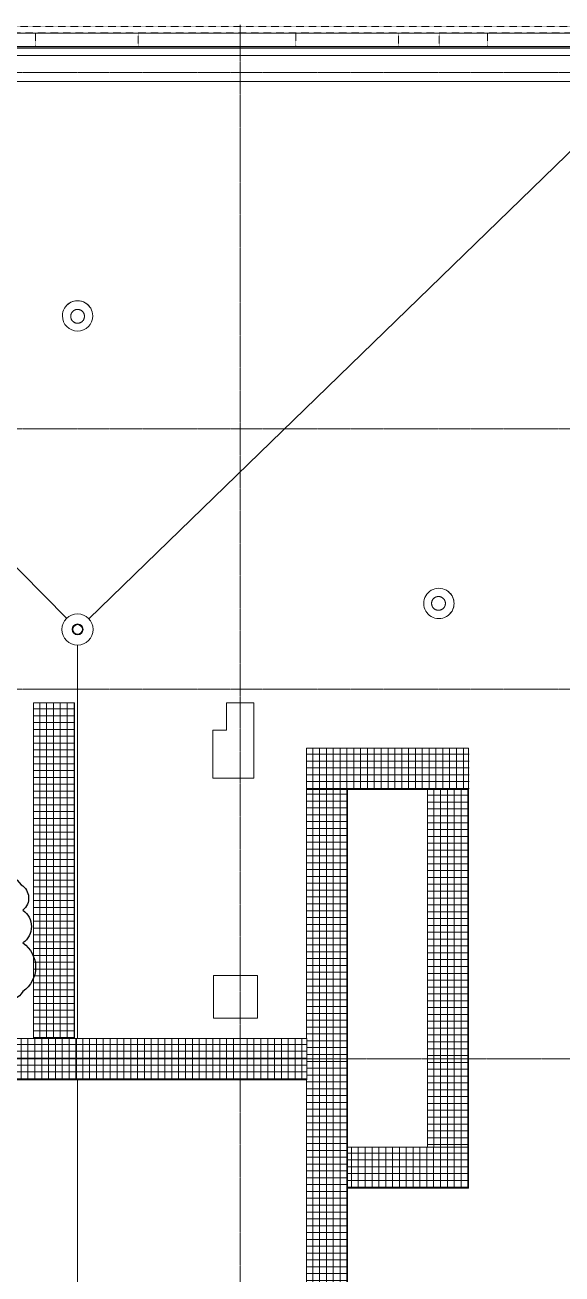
# Model space of a CAD drawing. Header units: millimetres. Extents: x -60946 to 138510, y -262288 to 24501.
# Drawn here: x -12334 to -4492, y -244050 to -225813 of the extents above; entities that cross this region are included whole.
import ezdxf

# ---------------------------------------------------------------- set-up
doc = ezdxf.new("R2010")
doc.units = ezdxf.units.MM
doc.linetypes.add('ADSK_Линия сетки', pattern=[25, 20, -2.5, 0, -2.5])
doc.linetypes.add('ADSK_Невидимые', pattern=[5, 3, -2])
doc.layers.add('2)Тип-4', color=7, linetype='Continuous', lineweight=30, true_color=0x0080c0)
for name, color, linetype, lineweight in [('Обобщенные модели', 7, 'ADSK_Невидимые', 18), ('Оборудование', 7, 'Continuous', 18), ('Оси', 7, 'Continuous', 9), ('Панели витража', 7, 'Continuous', 9), ('Перекрытие', 7, 'Continuous', 18), ('Стены внутренние', 7, 'Continuous', 18), ('Стены наружные', 7, 'Continuous', 18)]:
    doc.layers.add(name, color=color, linetype=linetype, lineweight=lineweight)

# ---------------------------------------------------------------- blocks, each defined once
blk = doc.blocks.new('Системная панель - 1_Стемалит RAL 7016-1458621-Маркировочный 5-й')
at = {"layer": 'Панели витража', "lineweight": 18}
for p, q in [((8560, 2.5), (-8560, 2.5)), ((-8560, 2.5), (-8560, -2.5)), ((8560, -2.5), (8560, 2.5)), ((-8560, -2.5), (8560, -2.5))]:
    blk.add_line(p, q, dxfattribs=at)
blk = doc.blocks.new('Системная панель - 1_Алюминиевая панель RAL 1013-1243350-Маркировочный 5-й')
at = {"layer": 'Панели витража', "true_color": 0x808080}
h = blk.add_hatch(dxfattribs=at)
h.set_pattern_fill('FP_13', color=8, style=0, pattern_type=2)
h.set_pattern_definition([(270, (0, 0), (150, 9e-15), [])])
h.paths.add_polyline_path([(-6565, -2), (8479, -2), (8481, 0), (8481, 2), (-8481, 2), (-8481, 0), (-8478, -2), (-8009, -2)])
at = {"layer": 'Панели витража'}
for p, q in [((-8481, 2), (-8481, 0)), ((8481, 2), (8481, 0)), ((8479, -2), (-8479, -2))]:
    blk.add_line(p, q, dxfattribs=at)
blk = doc.blocks.new('Обобщенные модели 10 - Обобщенные модели 10-1218172-Маркировочный 5-й')
at = {"layer": 'Обобщенные модели'}
for p, q in [((-12190, 24382), (-12190, 24185)), ((-10690, 24185), (-10690, 24382)), ((-8390, 24382), (-8390, 24185)), ((-6890, 24185), (-6890, 24382)), ((-6295, 24185), (-6295, 24382)), ((-5590, 24382), (-5590, 24185))]:
    blk.add_line(p, q, dxfattribs=at)
blk = doc.blocks.new('Обобщенные модели 13 - Обобщенные модели 1-3016844-Маркировочный 5-й')
at = {"layer": 'Обобщенные модели'}
for p, q in [((-19889, 24477), (-2908, 24477)), ((-2913, 24387), (-19883, 24387))]:
    blk.add_line(p, q, dxfattribs=at)
blk = doc.blocks.new('TN_Дорожка_ брусчатка - Дорожка_ брусчатка 50 мм-3117551-Маркировочный 5-й')
at = {"layer": 'Оборудование', "lineweight": 9}
h = blk.add_hatch(dxfattribs=at)
h.set_pattern_fill('FP_19', color=256, style=0, pattern_type=2)
h.set_pattern_definition([(90, (-7932.22, 4054.97), (-99.989, 6e-15), []), (180, (-7932.22, 4054.97), (-1e-14, -100), [])])
h.paths.add_polyline_path([(-7632, 4055), (-7632, 13340), (-8232, 13340), (-8232, 9701), (-8230, 9701), (-8230, 9101), (-8232, 9101), (-8232, 4055)])
at = {"layer": 'Оборудование'}
for p, q in [((-8232, 13340), (-8232, 9701)), ((-7632, 8116), (-7632, 13340)), ((-8232, 9101), (-8232, 4055)), ((-7632, 4055), (-7632, 7516))]:
    blk.add_line(p, q, dxfattribs=at)
blk = doc.blocks.new('TN_Дорожка_ брусчатка - Дорожка_ брусчатка 50 мм-3117470-Маркировочный 5-й')
at = {"layer": 'Оборудование', "lineweight": 9}
h = blk.add_hatch(dxfattribs=at)
h.set_pattern_fill('FP_20', color=256, style=0, pattern_type=2)
h.set_pattern_definition([(0, (-14289.52, 9401.44), (0, 100), []), (90, (-14289.52, 9401.44), (-99.988, 6e-15), [])])
h.paths.add_polyline_path([(-11590, 9101), (-11590, 9701), (-14290, 9701), (-14290, 9101), (-12188, 9101)])
at = {"layer": 'Оборудование'}
for p, q in [((-11590, 9701), (-14290, 9701)), ((-14290, 9701), (-14290, 9101)), ((-14290, 9101), (-14290, 9701)), ((-14290, 9701), (-14290, 9701)), ((-14290, 9101), (-11590, 9101)), ((-14290, 9101), (-14290, 9101))]:
    blk.add_line(p, q, dxfattribs=at)
blk = doc.blocks.new('TN_Дорожка_ брусчатка - Дорожка_ брусчатка 50 мм-3117609-Маркировочный 5-й')
at = {"layer": 'Оборудование', "lineweight": 9}
h = blk.add_hatch(dxfattribs=at)
h.set_pattern_fill('FP_21', color=256, style=0, pattern_type=2)
h.set_pattern_definition([(0, (-11589.83, 9401.44), (0, 100), []), (90, (-11589.83, 9401.44), (-99.989, 6e-15), [])])
h.paths.add_polyline_path([(-8230, 9101), (-8230, 9701), (-11590, 9701), (-11590, 9101), (-9300, 9101)])
at = {"layer": 'Оборудование'}
for p, q in [((-8230, 9701), (-11590, 9701)), ((-11590, 9701), (-11590, 9101)), ((-8230, 9101), (-8230, 9701)), ((-11590, 9101), (-8230, 9101))]:
    blk.add_line(p, q, dxfattribs=at)
blk = doc.blocks.new('TN_Дорожка_ брусчатка - Дорожка_ брусчатка 50 мм-3117880-Маркировочный 5-й')
at = {"layer": 'Оборудование', "lineweight": 9}
h = blk.add_hatch(dxfattribs=at)
h.set_pattern_fill('FP_22', color=256, style=0, pattern_type=2)
h.set_pattern_definition([(0, (-8233.07, 13639.97), (0, 100), []), (90, (-8233.07, 13639.97), (-99.989, 6e-15), [])])
h.paths.add_polyline_path([(-5867, 13340), (-5867, 13940), (-8233, 13940), (-8233, 13340)])
h = blk.add_hatch(dxfattribs=at)
h.set_pattern_fill('FP_23', color=256, style=0, pattern_type=2)
h.set_pattern_definition([(90, (-5865.903, 13639.969), (-1.455, 9e-17), []), (180, (-5865.9, 13639.97), (-1e-14, -100), [])])
h.paths.add_polyline_path([(-5867, 13340), (-5866, 13340), (-5867, 13940)])
at = {"layer": 'Оборудование'}
for p, q in [((-5867, 13940), (-8233, 13940)), ((-8233, 13940), (-8233, 13340)), ((-5867, 13340), (-5867, 13940)), ((-5867, 13940), (-5866, 13940)), ((-5866, 13940), (-5866, 13340)), ((-8233, 13340), (-5867, 13340))]:
    blk.add_line(p, q, dxfattribs=at)
blk = doc.blocks.new('TN_Дорожка_ брусчатка - Дорожка_ брусчатка 50 мм-3117914-Маркировочный 5-й')
at = {"layer": 'Оборудование', "lineweight": 9}
h = blk.add_hatch(dxfattribs=at)
h.set_pattern_fill('FP_24', color=256, style=0, pattern_type=2)
h.set_pattern_definition([(270, (-6165.87, 13339.97), (99.989, 6e-15), []), (0, (-6165.87, 13339.97), (0, 100), [])])
h.paths.add_polyline_path([(-6466, 8116), (-5866, 8116), (-5867, 13340), (-6466, 13340), (-6466, 10733)])
at = {"layer": 'Оборудование'}
for p, q in [((-6466, 13340), (-6466, 8116)), ((-5866, 8116), (-5866, 13340)), ((-5865, 13340), (-5866, 13340)), ((-5865, 13340), (-5865, 8116)), ((-6466, 8116), (-5867, 8116)), ((-5866, 8116), (-5865, 8116))]:
    blk.add_line(p, q, dxfattribs=at)
blk = doc.blocks.new('TN_Дорожка_ брусчатка - Дорожка_ брусчатка 50 мм-3543062-Маркировочный 5-й')
at = {"layer": 'Оборудование', "lineweight": 9}
h = blk.add_hatch(dxfattribs=at)
h.set_pattern_fill('FP_25', color=256, style=0, pattern_type=2)
h.set_pattern_definition([(180, (-5866.68, 7816.22), (-1e-14, -100), []), (270, (-5866.68, 7816.22), (99.989, 6e-15), [])])
h.paths.add_polyline_path([(-5867, 7516), (-5867, 8116), (-7632, 8116), (-7632, 7516)])
at = {"layer": 'Оборудование'}
for p, q in [((-5867, 8116), (-7632, 8116)), ((-7632, 8116), (-7632, 7516)), ((-5867, 7516), (-5867, 8116)), ((-5866, 8116), (-5866, 7516)), ((-7632, 7516), (-5867, 7516)), ((-5866, 7516), (-5867, 7516))]:
    blk.add_line(p, q, dxfattribs=at)
blk = doc.blocks.new('TN_Дорожка_ брусчатка - Дорожка_ брусчатка 50 мм-3543019-Маркировочный 5-й')
at = {"layer": 'Оборудование', "lineweight": 9}
h = blk.add_hatch(dxfattribs=at)
h.set_pattern_fill('FP_26', color=256, style=0, pattern_type=2)
h.set_pattern_definition([(90, (-11917.88, 9701.44), (-99.988, 6e-15), []), (180, (-11917.88, 9701.44), (-1e-14, -100), [])])
h.paths.add_polyline_path([(-12218, 9701), (-11618, 9701), (-11618, 14605), (-12218, 14605), (-12218, 10733)])
at = {"layer": 'Оборудование'}
for p, q in [((-12219, 9701), (-12219, 14605)), ((-12218, 14605), (-12219, 14605)), ((-12218, 14605), (-12218, 9701)), ((-11618, 14605), (-12218, 14605)), ((-11618, 9701), (-11618, 14605)), ((-12218, 9701), (-11618, 9701))]:
    blk.add_line(p, q, dxfattribs=at)
blk = doc.blocks.new('TN_Воронка ТехноНИКОЛЬ ВБ - ВоронкаТехноНИКОЛЬ ВБ_ 110х160-1428698-Маркировочный 5-й')
at = {"layer": 'Оборудование'}
for radius, start, end in [(228, 360, 180), (228, 180, 360), (80, 0, 180), (80, 180, 360), (70, 360, 180), (70, 180, 360)]:
    blk.add_arc((0, 0), radius, start, end, dxfattribs=at)
blk = doc.blocks.new('TN_Аэратор кровельный  ТехноНИКОЛЬ - Аэратор кровельный  ТехноНИКОЛЬ 160х460мм-V43-Маркировочный 5-й')
at = {"layer": 'Оборудование'}
for p, q in [((-6729, 2627), (-6729, 2627)), ((-6733, 2505), (-6736, 2505)), ((-6736, 2305), (-6733, 2305)), ((-6729, 2182), (-6729, 2182))]:
    blk.add_line(p, q, dxfattribs=at)
at = {"layer": 'Оборудование', "flags": 128}
for points in [[(-6736, 2505), (-6740, 2505), (-6744, 2505), (-6748, 2504), (-6752, 2504), (-6756, 2503), (-6759, 2502), (-6763, 2501), (-6767, 2500), (-6771, 2499), (-6775, 2497), (-6778, 2495), (-6782, 2494), (-6785, 2492), (-6789, 2490), (-6792, 2488), (-6795, 2485), (-6799, 2483), (-6802, 2480), (-6805, 2477), (-6807, 2475), (-6810, 2472), (-6813, 2469), (-6815, 2466), (-6818, 2462), (-6820, 2459), (-6822, 2456), (-6824, 2452), (-6826, 2449), (-6827, 2445), (-6829, 2441), (-6830, 2437), (-6831, 2434), (-6833, 2430), (-6833, 2426), (-6834, 2422), (-6835, 2418), (-6835, 2414), (-6836, 2410), (-6836, 2406), (-6836, 2405)], [(-6836, 2405), (-6836, 2401), (-6835, 2397), (-6835, 2393), (-6834, 2389), (-6834, 2385), (-6833, 2381), (-6832, 2377), (-6831, 2374), (-6829, 2370), (-6828, 2366), (-6826, 2362), (-6824, 2359), (-6822, 2355), (-6820, 2352), (-6818, 2349), (-6816, 2345), (-6813, 2342), (-6811, 2339), (-6808, 2336), (-6805, 2333), (-6802, 2331), (-6799, 2328), (-6796, 2325), (-6793, 2323), (-6790, 2321), (-6786, 2319), (-6783, 2317), (-6779, 2315), (-6776, 2313), (-6772, 2312), (-6768, 2310), (-6764, 2309), (-6761, 2308), (-6757, 2307), (-6753, 2306), (-6749, 2306), (-6745, 2305), (-6741, 2305), (-6737, 2305), (-6736, 2305)], [(-6633, 2405), (-6633, 2409), (-6634, 2413), (-6634, 2417), (-6635, 2421), (-6635, 2425), (-6636, 2429), (-6637, 2433), (-6638, 2436), (-6640, 2440), (-6641, 2444), (-6643, 2448), (-6645, 2451), (-6647, 2455), (-6649, 2458), (-6651, 2461), (-6653, 2465), (-6656, 2468), (-6658, 2471), (-6661, 2474), (-6664, 2477), (-6667, 2479), (-6670, 2482), (-6673, 2485), (-6676, 2487), (-6679, 2489), (-6683, 2491), (-6686, 2493), (-6690, 2495), (-6693, 2497), (-6697, 2498), (-6701, 2500), (-6705, 2501), (-6708, 2502), (-6712, 2503), (-6716, 2504), (-6720, 2504), (-6724, 2505), (-6728, 2505), (-6732, 2505), (-6733, 2505)], [(-6733, 2305), (-6729, 2305), (-6725, 2305), (-6721, 2306), (-6717, 2306), (-6713, 2307), (-6710, 2308), (-6706, 2309), (-6702, 2310), (-6698, 2311), (-6694, 2313), (-6691, 2314), (-6687, 2316), (-6684, 2318), (-6680, 2320), (-6677, 2322), (-6674, 2325), (-6670, 2327), (-6667, 2330), (-6664, 2332), (-6662, 2335), (-6659, 2338), (-6656, 2341), (-6654, 2344), (-6651, 2348), (-6649, 2351), (-6647, 2354), (-6645, 2358), (-6643, 2361), (-6642, 2365), (-6640, 2369), (-6639, 2372), (-6638, 2376), (-6636, 2380), (-6636, 2384), (-6635, 2388), (-6634, 2392), (-6634, 2396), (-6633, 2400), (-6633, 2404), (-6633, 2405)]]:
    blk.add_lwpolyline(points, dxfattribs=at)
at = {"layer": 'Оборудование'}
for start_param, end_param in [(4.712389, 7.853982), (4.712389, 5.609987), (1.570796, 4.712389), (3.814791, 4.712389)]:
    blk.add_ellipse((-6729, 2405), major_axis=(0, 222), ratio=0.999894, start_param=start_param, end_param=end_param, dxfattribs=at)
blk = doc.blocks.new('TN_Аэратор кровельный  ТехноНИКОЛЬ - Аэратор кровельный  ТехноНИКОЛЬ 160х460мм-V44-Маркировочный 5-й')
at = {"layer": 'Оборудование'}
for p, q in [((-11798, 20253), (-11798, 20253)), ((-11675, 20249), (-11675, 20246)), ((-11475, 20246), (-11475, 20249)), ((-11352, 20253), (-11352, 20253))]:
    blk.add_line(p, q, dxfattribs=at)
at = {"layer": 'Оборудование', "flags": 128}
for points in [[(-11475, 20249), (-11475, 20253), (-11475, 20257), (-11476, 20261), (-11476, 20264), (-11477, 20268), (-11478, 20272), (-11479, 20276), (-11480, 20280), (-11481, 20284), (-11483, 20287), (-11485, 20291), (-11486, 20295), (-11488, 20298), (-11490, 20302), (-11492, 20305), (-11495, 20308), (-11497, 20311), (-11500, 20314), (-11503, 20317), (-11505, 20320), (-11508, 20323), (-11511, 20326), (-11514, 20328), (-11518, 20330), (-11521, 20333), (-11524, 20335), (-11528, 20337), (-11531, 20339), (-11535, 20340), (-11539, 20342), (-11543, 20343), (-11546, 20344), (-11550, 20345), (-11554, 20346), (-11558, 20347), (-11562, 20348), (-11566, 20348), (-11570, 20348), (-11574, 20349), (-11578, 20348), (-11582, 20348), (-11586, 20348), (-11590, 20347), (-11594, 20347), (-11598, 20346), (-11602, 20345), (-11605, 20344), (-11609, 20342), (-11613, 20341), (-11617, 20339), (-11620, 20338), (-11624, 20336), (-11627, 20334), (-11631, 20332), (-11634, 20329), (-11637, 20327), (-11640, 20324), (-11643, 20322), (-11646, 20319), (-11649, 20316), (-11651, 20313), (-11654, 20310), (-11656, 20307), (-11659, 20303), (-11661, 20300), (-11663, 20297), (-11665, 20293), (-11666, 20289), (-11668, 20286), (-11669, 20282), (-11670, 20278), (-11672, 20274), (-11673, 20271), (-11673, 20267), (-11674, 20263), (-11674, 20259), (-11675, 20255), (-11675, 20251), (-11675, 20249)], [(-11675, 20246), (-11675, 20242), (-11675, 20238), (-11674, 20234), (-11674, 20230), (-11673, 20226), (-11672, 20222), (-11671, 20218), (-11670, 20215), (-11669, 20211), (-11667, 20207), (-11665, 20203), (-11664, 20200), (-11662, 20196), (-11660, 20193), (-11658, 20190), (-11655, 20186), (-11653, 20183), (-11650, 20180), (-11647, 20177), (-11645, 20174), (-11642, 20172), (-11639, 20169), (-11636, 20167), (-11632, 20164), (-11629, 20162), (-11626, 20160), (-11622, 20158), (-11619, 20156), (-11615, 20154), (-11611, 20153), (-11607, 20151), (-11604, 20150), (-11600, 20149), (-11596, 20148), (-11592, 20148), (-11588, 20147), (-11584, 20146), (-11580, 20146), (-11576, 20146), (-11572, 20146), (-11568, 20146), (-11564, 20147), (-11560, 20147), (-11556, 20148), (-11552, 20149), (-11548, 20150), (-11545, 20151), (-11541, 20152), (-11537, 20154), (-11533, 20155), (-11530, 20157), (-11526, 20159), (-11523, 20161), (-11519, 20163), (-11516, 20165), (-11513, 20168), (-11510, 20170), (-11507, 20173), (-11504, 20176), (-11501, 20179), (-11499, 20182), (-11496, 20185), (-11494, 20188), (-11491, 20191), (-11489, 20195), (-11487, 20198), (-11485, 20202), (-11484, 20205), (-11482, 20209), (-11481, 20213), (-11480, 20216), (-11478, 20220), (-11477, 20224), (-11477, 20228), (-11476, 20232), (-11476, 20236), (-11475, 20240), (-11475, 20244), (-11475, 20246)]]:
    blk.add_lwpolyline(points, dxfattribs=at)
at = {"layer": 'Оборудование'}
for start_param, end_param in [(0, 3.141593), (0.673198, 2.468394), (3.141593, 6.283185)]:
    blk.add_ellipse((-11575, 20253), major_axis=(222, 0), ratio=0.999888, start_param=start_param, end_param=end_param, dxfattribs=at)

msp = doc.modelspace()

# ---------------------------------------------------------------- linework, layer by layer
at = {"layer": '2)Тип-4', "color": 5}
msp.add_lwpolyline([(-14109.3687, -239944.0251, -0.52056705), (-14109.3687, -239279.5339, -0.52056705), (-14109.3687, -238869.2971, -0.52056705), (-14109.3687, -238486.4782, -0.52056705), (-13711.0613, -238368.4351, -0.52056705), (-13010.8336, -238368.4351, -0.52056705), (-12388.4126, -238368.4351, -0.52056705), (-12363.9333, -238737.4468, -0.52056705), (-12363.9333, -239215.9786, -0.52056705), (-12363.9333, -239925.642, -0.52056705), (-12905.4243, -239944.0251, -0.52056705), (-13562.2802, -239944.0251, -0.52056705)], format="xyb", close=True, dxfattribs=at)
at = {"layer": 'Оси', "color": 253, "linetype": 'ADSK_Линия сетки', "lineweight": 5, "true_color": 0xaaaaaa}
for p, q in [((-9190.6385, -261287.5872), (-9190.6385, -225812.7907)), ((-2488.0423, -226508.7359), (-25230.7352, -226508.7359)), ((-2488.0423, -231708.7359), (-25230.7352, -231708.7359)), ((-2488.0423, -235508.7359), (-25230.7352, -235508.7359)), ((62528.5982, -240908.7359), (-25230.7352, -240908.7359))]:
    msp.add_line(p, q, dxfattribs=at)
at = {"layer": 'Перекрытие'}
for p, q in [((-11403.3723, -234481.2915), (-3320.6385, -226638.7359)), ((-11724.4378, -234477.8246), (-13578.8635, -232598.7359)), ((-11565.6385, -240612.2654), (-11565.6385, -234866.2359)), ((-9390.6385, -235708.7359), (-8990.6385, -235708.7359)), ((-9390.6385, -236108.7359), (-9390.6385, -235708.7359)), ((-8990.6385, -235708.7359), (-8990.6385, -236808.7359)), ((-9590.6385, -236808.7359), (-9590.6385, -236108.7359)), ((-9590.6385, -236108.7359), (-9390.6385, -236108.7359)), ((-8990.6385, -236808.7359), (-9590.6385, -236808.7359)), ((-9580.6385, -240312.2654), (-9580.6385, -239692.2654)), ((-9580.6385, -239692.2654), (-8940.6385, -239692.2654)), ((-8940.6385, -239692.2654), (-8940.6385, -240312.2654)), ((-8940.6385, -240312.2654), (-9580.6385, -240312.2654)), ((-11565.6385, -248961.2359), (-11565.6385, -241212.2654))]:
    msp.add_line(p, q, dxfattribs=at)
at = {"layer": 'Стены внутренние', "lineweight": 5}
for p, q in [((-2940.6385, -226258.7359), (-19840.6385, -226258.7359)), ((-19460.6385, -226638.7359), (-3320.6385, -226638.7359))]:
    msp.add_line(p, q, dxfattribs=at)
at = {"layer": 'Стены наружные', "lineweight": 9}
msp.add_line((-19970.6385, -226128.7359), (-2810.6385, -226128.7359), dxfattribs=at)

# ---------------------------------------------------------------- block references
at = {"layer": 'Обобщенные модели'}
for name in ['Обобщенные модели 13 - Обобщенные модели 1-3016844-Маркировочный 5-й', 'Обобщенные модели 10 - Обобщенные модели 10-1218172-Маркировочный 5-й']:
    msp.add_blockref(name, (9.3615, -250313.7049), dxfattribs=at)
at = {"layer": 'Оборудование', "color": 7, "true_color": 0xffffff}
for name, p in [('TN_Аэратор кровельный  ТехноНИКОЛЬ - Аэратор кровельный  ТехноНИКОЛЬ 160х460мм-V44-Маркировочный 5-й', (9.3615, -250313.7049)), ('TN_Аэратор кровельный  ТехноНИКОЛЬ - Аэратор кровельный  ТехноНИКОЛЬ 160х460мм-V43-Маркировочный 5-й', (438.5144, -236663.7049))]:
    msp.add_blockref(name, p, dxfattribs=at)
at = {"layer": 'Оборудование'}
for name, p in [('TN_Воронка ТехноНИКОЛЬ ВБ - ВоронкаТехноНИКОЛЬ ВБ_ 110х160-1428698-Маркировочный 5-й', (-11565.6385, -234638.7359)), ('TN_Дорожка_ брусчатка - Дорожка_ брусчатка 50 мм-3543019-Маркировочный 5-й', (9.3615, -250313.7049)), ('TN_Дорожка_ брусчатка - Дорожка_ брусчатка 50 мм-3117880-Маркировочный 5-й', (9.3615, -250313.7049)), ('TN_Дорожка_ брусчатка - Дорожка_ брусчатка 50 мм-3117551-Маркировочный 5-й', (9.3615, -250313.7049)), ('TN_Дорожка_ брусчатка - Дорожка_ брусчатка 50 мм-3117914-Маркировочный 5-й', (9.3615, -250313.7049)), ('TN_Дорожка_ брусчатка - Дорожка_ брусчатка 50 мм-3117470-Маркировочный 5-й', (9.3615, -250313.7049)), ('TN_Дорожка_ брусчатка - Дорожка_ брусчатка 50 мм-3117609-Маркировочный 5-й', (9.3615, -250313.7049)), ('TN_Дорожка_ брусчатка - Дорожка_ брусчатка 50 мм-3543062-Маркировочный 5-й', (9.3615, -250313.7049))]:
    msp.add_blockref(name, p, dxfattribs=at)
at = {"layer": 'Панели витража'}
for name, p in [('Системная панель - 1_Алюминиевая панель RAL 1013-1243350-Маркировочный 5-й', (-11389.6142, -225928.7359)), ('Системная панель - 1_Стемалит RAL 7016-1458621-Маркировочный 5-й', (-11390.6385, -226148.7359))]:
    msp.add_blockref(name, p, dxfattribs=at)

doc.saveas('drawing.dxf')
